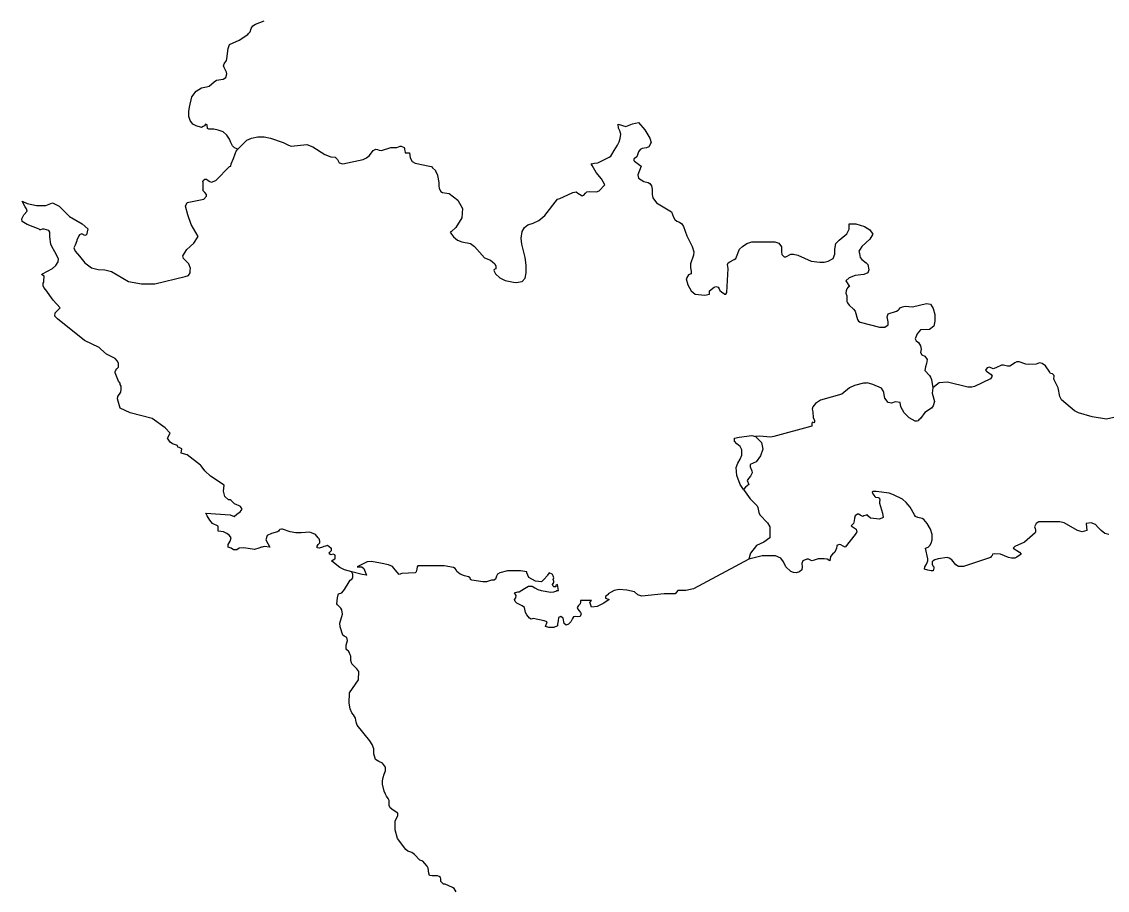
# Model space of a CAD drawing. Header units: metres. Extents: x 0 to 1325, y -1 to 773.
# Drawn here: x 684.42 to 704.15, y 190.97 to 206.76 of the extents above; entities that cross this region are included whole.
import ezdxf

# ---------------------------------------------------------------- set-up
doc = ezdxf.new("R2010")
doc.units = ezdxf.units.M

msp = doc.modelspace()

# ---------------------------------------------------------------- linework, layer by layer
at = {"layer": 'SCORE'}
for points in [[(688.57, 206.578), (688.59, 206.638)], [(688.59, 206.638), (688.62, 206.688)], [(688.62, 206.688), (688.67, 206.718)], [(688.67, 206.718), (688.83, 206.778)], [(688.2, 206.348), (688.37, 206.428)], [(688.37, 206.428), (688.53, 206.528)], [(688.53, 206.528), (688.54, 206.548)], [(688.54, 206.548), (688.57, 206.578)], [(688.15, 206.088), (688.17, 206.278)], [(688.17, 206.278), (688.2, 206.348)], [(688.1, 205.998), (688.14, 206.058)], [(688.14, 206.058), (688.15, 206.088)], [(688.09, 205.958), (688.1, 205.998)], [(688.1, 205.928), (688.09, 205.958)], [(688.14, 205.848), (688.1, 205.928)], [(688.15, 205.818), (688.14, 205.848)], [(687.83, 205.588), (687.92, 205.668)], [(687.92, 205.668), (687.96, 205.698)], [(687.96, 205.698), (688.08, 205.718)], [(688.08, 205.718), (688.13, 205.748)], [(688.13, 205.748), (688.15, 205.818)], [(687.51, 205.398), (687.59, 205.498)], [(687.59, 205.498), (687.69, 205.558)], [(687.69, 205.558), (687.78, 205.578)], [(687.78, 205.578), (687.83, 205.588)], [(687.47, 205.208), (687.51, 205.398)], [(687.46, 205.128), (687.47, 205.208)], [(687.46, 205.038), (687.46, 205.128)], [(687.48, 204.968), (687.46, 205.038)], [(687.53, 204.898), (687.48, 204.968)], [(687.59, 204.868), (687.53, 204.898)], [(687.69, 204.838), (687.59, 204.868)], [(687.72, 204.858), (687.69, 204.838)], [(687.74, 204.868), (687.72, 204.858)], [(687.76, 204.898), (687.74, 204.868)], [(687.79, 204.888), (687.76, 204.898)], [(687.79, 204.868), (687.79, 204.888)], [(687.8, 204.838), (687.79, 204.868)], [(687.8, 204.818), (687.8, 204.838)], [(695.27, 204.828), (695.26, 204.898)], [(695.26, 204.898), (695.4, 204.858)], [(695.4, 204.858), (695.52, 204.908)], [(695.52, 204.908), (695.63, 204.928)], [(695.63, 204.928), (695.75, 204.798)], [(687.82, 204.808), (687.8, 204.818)], [(687.91, 204.808), (687.82, 204.808)], [(687.99, 204.788), (687.91, 204.808)], [(688.08, 204.758), (687.99, 204.788)], [(688.15, 204.698), (688.08, 204.758)], [(688.2, 204.628), (688.15, 204.698)], [(688.51, 204.608), (688.6, 204.648)], [(688.6, 204.648), (688.71, 204.668)], [(688.71, 204.668), (688.83, 204.668)], [(688.83, 204.668), (688.94, 204.648)], [(688.94, 204.648), (689.17, 204.568)], [(695.29, 204.778), (695.27, 204.828)], [(695.31, 204.718), (695.29, 204.778)], [(695.3, 204.638), (695.31, 204.718)], [(695.75, 204.798), (695.84, 204.648)], [(695.84, 204.648), (695.86, 204.568)], [(688.22, 204.568), (688.2, 204.628)], [(688.25, 204.508), (688.22, 204.568)], [(688.29, 204.468), (688.25, 204.508)], [(688.35, 204.448), (688.29, 204.468)], [(688.32, 204.408), (688.35, 204.448)], [(688.35, 204.448), (688.51, 204.608)], [(689.17, 204.568), (689.27, 204.518)], [(689.27, 204.518), (689.32, 204.498)], [(689.32, 204.498), (689.6, 204.528)], [(689.6, 204.528), (689.71, 204.488)], [(689.71, 204.488), (689.93, 204.348)], [(690.82, 204.428), (690.86, 204.448)], [(690.86, 204.448), (690.89, 204.438)], [(690.96, 204.418), (691.13, 204.478)], [(691.13, 204.478), (691.24, 204.478)], [(691.24, 204.478), (691.3, 204.498)], [(691.3, 204.498), (691.32, 204.498)], [(691.32, 204.498), (691.37, 204.478)], [(691.37, 204.478), (691.38, 204.458)], [(691.38, 204.458), (691.38, 204.438)], [(695.19, 204.418), (695.25, 204.518)], [(695.25, 204.518), (695.28, 204.578)], [(695.28, 204.578), (695.3, 204.638)], [(695.7, 204.458), (695.66, 204.438)], [(695.78, 204.468), (695.7, 204.458)], [(695.82, 204.488), (695.78, 204.468)], [(695.86, 204.568), (695.82, 204.488)], [(688.23, 204.178), (688.27, 204.278)], [(688.27, 204.278), (688.3, 204.358)], [(688.3, 204.358), (688.32, 204.408)], [(689.93, 204.348), (690.04, 204.308)], [(690.04, 204.308), (690.12, 204.298)], [(690.12, 204.298), (690.16, 204.258)], [(690.16, 204.258), (690.19, 204.198)], [(690.26, 204.178), (690.63, 204.258)], [(690.63, 204.258), (690.69, 204.288)], [(690.69, 204.288), (690.74, 204.328)], [(690.74, 204.328), (690.81, 204.418)], [(690.81, 204.418), (690.82, 204.428)], [(690.89, 204.438), (690.92, 204.428)], [(690.92, 204.428), (690.96, 204.418)], [(691.38, 204.438), (691.39, 204.388)], [(691.39, 204.388), (691.39, 204.378)], [(691.39, 204.378), (691.47, 204.378)], [(691.47, 204.378), (691.48, 204.288)], [(691.48, 204.288), (691.52, 204.218)], [(694.89, 204.198), (695.1, 204.298)], [(695.1, 204.298), (695.13, 204.318)], [(695.13, 204.318), (695.15, 204.348)], [(695.15, 204.348), (695.19, 204.418)], [(695.56, 204.278), (695.55, 204.268)], [(695.55, 204.268), (695.55, 204.258)], [(695.55, 204.258), (695.55, 204.238)], [(695.6, 204.308), (695.56, 204.278)], [(695.63, 204.398), (695.6, 204.308)], [(695.66, 204.438), (695.63, 204.398)], [(687.95, 203.878), (688.2, 204.128)], [(688.2, 204.128), (688.22, 204.138)], [(688.22, 204.138), (688.23, 204.178)], [(690.19, 204.198), (690.26, 204.178)], [(691.52, 204.218), (691.57, 204.188)], [(691.57, 204.188), (691.83, 204.138)], [(691.83, 204.138), (691.87, 204.128)], [(691.87, 204.128), (691.89, 204.108)], [(691.89, 204.108), (691.94, 204.058)], [(691.94, 204.058), (691.94, 204.048)], [(691.94, 204.048), (691.98, 203.978)], [(694.77, 204.178), (694.83, 204.188)], [(694.78, 204.168), (694.77, 204.178)], [(694.79, 204.148), (694.78, 204.168)], [(694.86, 204.018), (694.79, 204.148)], [(694.83, 204.188), (694.89, 204.198)], [(695.55, 204.238), (695.56, 204.228)], [(695.56, 204.228), (695.68, 204.138)], [(695.68, 204.138), (695.62, 203.978)], [(687.71, 203.858), (687.72, 203.878)], [(687.72, 203.838), (687.71, 203.858)], [(687.72, 203.878), (687.75, 203.898)], [(687.75, 203.898), (687.78, 203.898)], [(687.78, 203.898), (687.81, 203.878)], [(687.81, 203.878), (687.84, 203.858)], [(687.84, 203.858), (687.87, 203.848)], [(687.87, 203.848), (687.95, 203.878)], [(691.98, 203.978), (691.98, 203.968)], [(691.98, 203.968), (692, 203.838)], [(694.96, 203.908), (694.86, 204.018)], [(695.02, 203.798), (694.96, 203.908)], [(695.62, 203.978), (695.63, 203.918)], [(695.63, 203.918), (695.73, 203.858)], [(695.73, 203.858), (695.81, 203.838)], [(687.72, 203.688), (687.71, 203.708)], [(687.71, 203.708), (687.72, 203.708)], [(687.72, 203.808), (687.72, 203.838)], [(687.72, 203.798), (687.72, 203.808)], [(687.72, 203.748), (687.72, 203.798)], [(687.72, 203.708), (687.72, 203.748)], [(687.75, 203.658), (687.72, 203.688)], [(687.78, 203.618), (687.75, 203.658)], [(692, 203.838), (692, 203.778)], [(692, 203.778), (692.01, 203.728)], [(692.01, 203.728), (692.04, 203.678)], [(692.04, 203.678), (692.07, 203.658)], [(692.07, 203.658), (692.15, 203.648)], [(694.27, 203.578), (694.44, 203.658)], [(694.44, 203.658), (694.5, 203.668)], [(694.5, 203.668), (694.53, 203.648)], [(694.67, 203.648), (694.69, 203.668)], [(694.69, 203.668), (694.75, 203.678)], [(694.75, 203.678), (694.87, 203.668)], [(694.87, 203.668), (694.92, 203.688)], [(694.92, 203.688), (695.02, 203.798)], [(695.81, 203.838), (695.84, 203.818)], [(695.84, 203.818), (695.87, 203.778)], [(695.87, 203.778), (695.88, 203.718)], [(695.88, 203.718), (695.88, 203.618)], [(684.48, 203.398), (684.43, 203.498)], [(684.43, 203.498), (684.52, 203.458)], [(684.52, 203.458), (684.69, 203.418)], [(684.86, 203.418), (684.98, 203.468)], [(684.98, 203.468), (685.1, 203.408)], [(687.4, 203.408), (687.43, 203.478)], [(687.43, 203.478), (687.73, 203.538)], [(687.73, 203.538), (687.78, 203.588)], [(687.78, 203.588), (687.78, 203.618)], [(692.15, 203.648), (692.19, 203.638)], [(692.19, 203.638), (692.35, 203.518)], [(692.35, 203.518), (692.43, 203.368)], [(693.93, 203.238), (694.16, 203.538)], [(694.16, 203.538), (694.2, 203.548)], [(694.2, 203.548), (694.27, 203.578)], [(694.53, 203.648), (694.59, 203.608)], [(694.59, 203.608), (694.61, 203.598)], [(694.61, 203.598), (694.63, 203.608)], [(694.63, 203.608), (694.64, 203.608)], [(694.64, 203.608), (694.67, 203.648)], [(695.88, 203.618), (695.89, 203.558)], [(695.89, 203.558), (695.96, 203.468)], [(695.96, 203.468), (696.23, 203.308)], [(684.46, 203.248), (684.52, 203.318)], [(684.51, 203.358), (684.48, 203.398)], [(684.52, 203.318), (684.51, 203.358)], [(684.69, 203.418), (684.86, 203.418)], [(685.1, 203.408), (685.29, 203.218)], [(687.44, 203.248), (687.4, 203.408)], [(692.43, 203.368), (692.42, 203.198)], [(696.23, 203.308), (696.25, 203.258)], [(696.25, 203.258), (696.27, 203.208)], [(684.42, 203.178), (684.46, 203.248)], [(684.43, 203.128), (684.42, 203.178)], [(684.52, 203.078), (684.43, 203.128)], [(684.74, 202.988), (684.52, 203.078)], [(685.29, 203.218), (685.52, 203.088)], [(685.52, 203.088), (685.62, 202.998)], [(687.5, 203.078), (687.44, 203.248)], [(687.63, 202.858), (687.5, 203.078)], [(692.42, 203.198), (692.31, 203.018)], [(693.56, 203.018), (693.62, 203.068)], [(693.62, 203.068), (693.72, 203.098)], [(693.72, 203.098), (693.82, 203.148)], [(693.82, 203.148), (693.93, 203.238)], [(696.27, 203.208), (696.29, 203.168)], [(696.29, 203.168), (696.33, 203.138)], [(696.33, 203.138), (696.38, 203.118)], [(696.38, 203.118), (696.42, 203.088)], [(696.42, 203.088), (696.45, 203.038)], [(699.46, 202.988), (699.46, 203.088)], [(699.46, 203.088), (699.58, 203.088)], [(699.58, 203.088), (699.74, 203.038)], [(684.75, 202.978), (684.74, 202.988)], [(684.76, 202.978), (684.75, 202.978)], [(684.79, 202.988), (684.76, 202.978)], [(684.81, 202.988), (684.79, 202.988)], [(684.83, 202.988), (684.81, 202.988)], [(684.91, 202.968), (684.83, 202.988)], [(684.93, 202.938), (684.91, 202.968)], [(684.93, 202.898), (684.93, 202.938)], [(684.93, 202.848), (684.93, 202.898)], [(685.46, 202.868), (685.42, 202.788)], [(685.47, 202.888), (685.46, 202.868)], [(685.51, 202.908), (685.47, 202.888)], [(685.57, 202.878), (685.51, 202.908)], [(685.6, 202.888), (685.57, 202.878)], [(685.62, 202.998), (685.6, 202.888)], [(692.23, 202.948), (692.21, 202.938)], [(692.21, 202.938), (692.23, 202.898)], [(692.31, 203.018), (692.23, 202.948)], [(692.23, 202.898), (692.27, 202.848)], [(693.5, 202.828), (693.52, 202.948)], [(693.52, 202.948), (693.56, 203.018)], [(696.45, 203.038), (696.51, 202.868)], [(696.51, 202.868), (696.61, 202.678)], [(699.28, 202.788), (699.42, 202.908)], [(699.42, 202.908), (699.46, 202.988)], [(699.74, 203.038), (699.84, 202.978)], [(699.84, 202.978), (699.89, 202.898)], [(699.89, 202.898), (699.84, 202.808)], [(684.95, 202.718), (684.93, 202.848)], [(684.97, 202.678), (684.95, 202.718)], [(685.02, 202.578), (684.97, 202.678)], [(685.39, 202.698), (685.37, 202.648)], [(685.42, 202.778), (685.39, 202.698)], [(685.42, 202.788), (685.42, 202.778)], [(687.42, 202.618), (687.55, 202.738)], [(687.55, 202.738), (687.63, 202.858)], [(692.27, 202.848), (692.34, 202.788)], [(692.34, 202.788), (692.42, 202.758)], [(692.42, 202.758), (692.58, 202.728)], [(692.58, 202.728), (692.65, 202.678)], [(692.65, 202.678), (692.83, 202.468)], [(693.51, 202.718), (693.5, 202.828)], [(693.57, 202.478), (693.51, 202.718)], [(696.61, 202.678), (696.64, 202.578)], [(697.47, 202.628), (697.52, 202.678)], [(697.52, 202.678), (697.6, 202.728)], [(697.6, 202.728), (697.69, 202.758)], [(697.69, 202.758), (698.11, 202.758)], [(698.11, 202.758), (698.18, 202.738)], [(698.18, 202.738), (698.23, 202.668)], [(698.23, 202.668), (698.23, 202.628)], [(699.2, 202.628), (699.22, 202.728)], [(699.22, 202.728), (699.28, 202.788)], [(699.69, 202.678), (699.66, 202.628)], [(699.84, 202.808), (699.69, 202.678)], [(685.09, 202.448), (685.02, 202.578)], [(685.37, 202.648), (685.39, 202.588)], [(685.39, 202.588), (685.47, 202.498)], [(685.47, 202.498), (685.57, 202.378)], [(687.35, 202.508), (687.42, 202.618)], [(687.36, 202.458), (687.35, 202.508)], [(692.83, 202.468), (692.94, 202.428)], [(693.59, 202.338), (693.57, 202.478)], [(696.63, 202.518), (696.58, 202.358)], [(696.64, 202.578), (696.63, 202.518)], [(697.4, 202.458), (697.47, 202.628)], [(698.23, 202.628), (698.23, 202.578)], [(698.23, 202.578), (698.24, 202.528)], [(698.24, 202.528), (698.28, 202.488)], [(698.28, 202.488), (698.31, 202.488)], [(698.31, 202.488), (698.4, 202.538)], [(698.4, 202.538), (698.45, 202.538)], [(698.45, 202.538), (698.53, 202.518)], [(698.53, 202.518), (698.77, 202.408)], [(699.17, 202.458), (699.2, 202.538)], [(699.2, 202.538), (699.2, 202.628)], [(699.66, 202.628), (699.64, 202.588)], [(699.64, 202.588), (699.65, 202.548)], [(699.65, 202.548), (699.66, 202.478)], [(699.66, 202.478), (699.69, 202.438)], [(684.8, 202.178), (684.98, 202.278)], [(684.98, 202.278), (685.04, 202.328)], [(685.04, 202.328), (685.08, 202.398)], [(685.08, 202.398), (685.09, 202.448)], [(685.57, 202.378), (685.69, 202.288)], [(685.69, 202.288), (685.81, 202.258)], [(687.46, 202.358), (687.36, 202.458)], [(687.49, 202.278), (687.46, 202.358)], [(687.48, 202.238), (687.49, 202.278)], [(692.94, 202.428), (692.98, 202.398)], [(692.98, 202.398), (693.02, 202.358)], [(693.02, 202.358), (693.04, 202.318)], [(693.04, 202.318), (693.04, 202.268)], [(693.59, 202.198), (693.59, 202.338)], [(696.58, 202.358), (696.58, 202.288)], [(696.58, 202.288), (696.59, 202.228)], [(697.24, 201.838), (697.26, 202.278)], [(697.25, 202.348), (697.26, 202.378)], [(697.26, 202.278), (697.25, 202.348)], [(697.26, 202.378), (697.29, 202.398)], [(697.29, 202.398), (697.37, 202.438)], [(697.37, 202.438), (697.4, 202.458)], [(698.77, 202.408), (698.93, 202.388)], [(698.93, 202.388), (699.01, 202.388)], [(699.01, 202.388), (699.08, 202.408)], [(699.08, 202.408), (699.17, 202.458)], [(699.69, 202.438), (699.77, 202.378)], [(699.77, 202.378), (699.8, 202.348)], [(699.8, 202.348), (699.82, 202.248)], [(684.78, 202.168), (684.8, 202.178)], [(684.83, 202.138), (684.78, 202.168)], [(684.82, 202.078), (684.83, 202.108)], [(684.82, 202.038), (684.82, 202.078)], [(684.83, 202.108), (684.83, 202.138)], [(685.81, 202.258), (685.93, 202.248)], [(685.93, 202.248), (686.05, 202.218)], [(686.05, 202.218), (686.36, 202.038)], [(686.84, 201.998), (687.39, 202.128)], [(687.39, 202.128), (687.45, 202.148)], [(687.45, 202.148), (687.48, 202.198)], [(687.48, 202.198), (687.48, 202.238)], [(693.01, 202.258), (693, 202.238)], [(693, 202.238), (693.03, 202.178)], [(693.04, 202.268), (693.01, 202.258)], [(693.03, 202.178), (693.11, 202.108)], [(693.11, 202.108), (693.21, 202.058)], [(693.52, 202.038), (693.57, 202.098)], [(693.57, 202.098), (693.59, 202.198)], [(696.54, 202.158), (696.5, 202.088)], [(696.5, 202.088), (696.53, 201.978)], [(696.59, 202.178), (696.54, 202.158)], [(696.59, 202.228), (696.59, 202.178)], [(699.46, 202.108), (699.4, 202.048)], [(699.57, 202.148), (699.46, 202.108)], [(699.73, 202.168), (699.57, 202.148)], [(699.8, 202.198), (699.73, 202.168)], [(699.82, 202.248), (699.8, 202.198)], [(684.81, 202.008), (684.82, 202.028)], [(684.81, 201.978), (684.81, 202.008)], [(684.81, 201.958), (684.81, 201.978)], [(684.82, 201.928), (684.81, 201.958)], [(684.82, 202.028), (684.82, 202.038)], [(684.86, 201.888), (684.82, 201.928)], [(684.99, 201.698), (684.86, 201.888)], [(686.36, 202.038), (686.6, 201.998)], [(686.6, 201.998), (686.84, 201.998)], [(693.21, 202.058), (693.36, 202.028)], [(693.36, 202.028), (693.41, 202.018)], [(693.41, 202.018), (693.52, 202.038)], [(696.53, 201.978), (696.59, 201.868)], [(696.92, 201.868), (697.01, 201.938)], [(697.01, 201.938), (697.04, 201.948)], [(697.04, 201.948), (697.08, 201.938)], [(697.08, 201.938), (697.1, 201.908)], [(697.1, 201.908), (697.11, 201.878)], [(697.11, 201.878), (697.14, 201.848)], [(699.4, 202.048), (699.47, 201.948)], [(699.42, 201.908), (699.41, 201.868)], [(699.44, 201.928), (699.42, 201.908)], [(699.47, 201.948), (699.44, 201.928)], [(685.12, 201.558), (684.99, 201.698)], [(696.59, 201.868), (696.66, 201.808)], [(696.66, 201.808), (696.84, 201.788)], [(696.84, 201.788), (696.92, 201.808)], [(696.92, 201.808), (696.92, 201.868)], [(697.14, 201.848), (697.2, 201.808)], [(697.2, 201.808), (697.22, 201.808)], [(697.22, 201.808), (697.24, 201.838)], [(699.41, 201.868), (699.4, 201.828)], [(699.4, 201.828), (699.42, 201.778)], [(699.42, 201.778), (699.42, 201.678)], [(685.03, 201.468), (685.12, 201.558)], [(699.42, 201.678), (699.43, 201.648)], [(699.43, 201.648), (699.46, 201.608)], [(699.46, 201.608), (699.54, 201.538)], [(699.54, 201.538), (699.57, 201.498)], [(699.57, 201.498), (699.61, 201.348)], [(700.17, 201.448), (700.32, 201.498)], [(700.32, 201.498), (700.35, 201.518)], [(700.35, 201.518), (700.37, 201.538)], [(700.37, 201.538), (700.39, 201.558)], [(700.39, 201.558), (700.43, 201.578)], [(700.43, 201.578), (700.48, 201.588)], [(700.48, 201.588), (700.61, 201.578)], [(700.61, 201.578), (700.87, 201.638)], [(700.87, 201.638), (700.94, 201.628)], [(700.94, 201.628), (700.97, 201.578)], [(700.97, 201.578), (700.99, 201.548)], [(700.99, 201.548), (701.02, 201.438)], [(685.02, 201.408), (685.03, 201.468)], [(685.07, 201.358), (685.02, 201.408)], [(685.56, 200.968), (685.07, 201.358)], [(699.61, 201.348), (699.63, 201.318)], [(699.63, 201.318), (699.66, 201.298)], [(699.66, 201.298), (700.01, 201.208)], [(700.15, 201.398), (700.17, 201.448)], [(700.17, 201.308), (700.15, 201.398)], [(700.17, 201.248), (700.17, 201.308)], [(701.02, 201.318), (701, 201.228)], [(701.02, 201.438), (701.02, 201.318)], [(700.01, 201.208), (700.11, 201.208)], [(700.11, 201.208), (700.17, 201.248)], [(700.7, 201.088), (700.66, 200.998)], [(700.76, 201.158), (700.7, 201.088)], [(700.92, 201.168), (700.76, 201.158)], [(701, 201.228), (700.92, 201.168)], [(685.83, 200.838), (685.56, 200.968)], [(700.66, 200.998), (700.68, 200.958)], [(700.68, 200.958), (700.72, 200.928)], [(700.72, 200.928), (700.76, 200.868)], [(685.86, 200.808), (685.83, 200.838)], [(685.96, 200.718), (685.86, 200.808)], [(686.08, 200.658), (685.96, 200.718)], [(700.76, 200.868), (700.77, 200.808)], [(700.77, 200.808), (700.76, 200.748)], [(700.76, 200.748), (700.78, 200.708)], [(700.78, 200.708), (700.84, 200.678)], [(686.12, 200.638), (686.08, 200.658)], [(686.16, 200.588), (686.12, 200.638)], [(686.18, 200.548), (686.16, 200.588)], [(686.18, 200.478), (686.18, 200.548)], [(700.84, 200.678), (700.88, 200.618)], [(700.87, 200.548), (700.85, 200.488)], [(700.88, 200.618), (700.87, 200.548)], [(702.23, 200.518), (702.13, 200.468)], [(702.27, 200.518), (702.23, 200.518)], [(702.34, 200.498), (702.27, 200.518)], [(702.38, 200.498), (702.34, 200.498)], [(702.41, 200.518), (702.38, 200.498)], [(702.47, 200.558), (702.41, 200.518)], [(702.51, 200.578), (702.47, 200.558)], [(702.55, 200.578), (702.51, 200.578)], [(702.67, 200.538), (702.55, 200.578)], [(702.73, 200.528), (702.67, 200.538)], [(702.86, 200.538), (702.73, 200.528)], [(702.92, 200.558), (702.86, 200.538)], [(702.97, 200.548), (702.92, 200.558)], [(703.03, 200.508), (702.97, 200.548)], [(703.11, 200.388), (703.03, 200.508)], [(686.12, 200.398), (686.13, 200.428)], [(686.12, 200.378), (686.12, 200.398)], [(686.18, 200.228), (686.12, 200.378)], [(686.13, 200.428), (686.15, 200.448)], [(686.15, 200.448), (686.18, 200.478)], [(700.85, 200.488), (700.84, 200.418)], [(700.84, 200.418), (700.92, 200.328)], [(700.92, 200.328), (700.94, 200.298)], [(700.94, 200.298), (700.96, 200.258)], [(701.97, 200.468), (701.94, 200.428)], [(701.94, 200.428), (701.96, 200.408)], [(701.96, 200.408), (702.04, 200.348)], [(702.01, 200.478), (701.97, 200.468)], [(702.08, 200.448), (702.01, 200.478)], [(702.06, 200.318), (702.03, 200.268)], [(702.04, 200.348), (702.06, 200.318)], [(702.13, 200.468), (702.08, 200.448)], [(703.12, 200.368), (703.11, 200.388)], [(703.16, 200.358), (703.12, 200.368)], [(703.18, 200.338), (703.16, 200.358)], [(703.19, 200.318), (703.18, 200.338)], [(703.18, 200.268), (703.19, 200.318)], [(686.21, 200.188), (686.18, 200.228)], [(686.21, 200.168), (686.21, 200.188)], [(686.23, 200.138), (686.21, 200.168)], [(686.23, 200.078), (686.23, 200.138)], [(699.47, 200.108), (699.33, 199.988)], [(699.56, 200.148), (699.47, 200.108)], [(699.72, 200.188), (699.56, 200.148)], [(699.77, 200.188), (699.72, 200.188)], [(699.79, 200.198), (699.77, 200.188)], [(699.89, 200.168), (699.79, 200.198)], [(700.05, 200.098), (699.89, 200.168)], [(700.96, 200.258), (700.98, 200.108)], [(700.98, 200.108), (700.97, 200.008)], [(701.1, 200.198), (700.98, 200.108)], [(701.25, 200.208), (701.1, 200.198)], [(701.62, 200.118), (701.25, 200.208)], [(701.69, 200.118), (701.62, 200.118)], [(701.74, 200.128), (701.69, 200.118)], [(702.03, 200.268), (701.74, 200.128)], [(703.19, 200.248), (703.18, 200.268)], [(703.26, 200.108), (703.19, 200.248)], [(703.29, 199.948), (703.26, 200.108)], [(686.16, 199.908), (686.17, 199.948)], [(686.21, 199.738), (686.16, 199.908)], [(686.17, 199.948), (686.22, 200.028)], [(686.22, 200.028), (686.23, 200.078)], [(699.33, 199.988), (698.94, 199.878)], [(700.08, 200.048), (700.05, 200.098)], [(700.09, 200.018), (700.08, 200.048)], [(700.1, 199.978), (700.09, 200.018)], [(700.11, 199.918), (700.1, 199.978)], [(700.17, 199.838), (700.11, 199.918)], [(700.97, 200.008), (701.01, 199.858)], [(703.32, 199.888), (703.29, 199.948)], [(686.39, 199.648), (686.21, 199.738)], [(698.8, 199.758), (698.79, 199.718)], [(698.79, 199.718), (698.8, 199.668)], [(698.85, 199.818), (698.8, 199.758)], [(698.94, 199.878), (698.85, 199.818)], [(700.23, 199.828), (700.17, 199.838)], [(700.3, 199.848), (700.23, 199.828)], [(700.39, 199.838), (700.3, 199.848)], [(700.4, 199.758), (700.39, 199.838)], [(700.46, 199.648), (700.4, 199.758)], [(700.96, 199.738), (700.84, 199.658)], [(700.99, 199.778), (700.96, 199.738)], [(701.01, 199.858), (700.99, 199.778)], [(703.56, 199.688), (703.32, 199.888)], [(686.79, 199.548), (686.39, 199.648)], [(687.03, 199.378), (686.79, 199.548)], [(698.8, 199.668), (698.81, 199.558)], [(698.81, 199.558), (698.83, 199.518)], [(698.83, 199.518), (698.83, 199.488)], [(700.55, 199.558), (700.46, 199.648)], [(700.66, 199.498), (700.55, 199.558)], [(700.72, 199.508), (700.7, 199.498)], [(700.76, 199.548), (700.72, 199.518)], [(700.72, 199.518), (700.72, 199.508)], [(700.84, 199.658), (700.76, 199.548)], [(703.63, 199.648), (703.56, 199.688)], [(703.88, 199.578), (703.63, 199.648)], [(704.14, 199.538), (703.88, 199.578)], [(704.27, 199.568), (704.14, 199.538)], [(687.12, 199.278), (687.03, 199.378)], [(698.78, 199.408), (698.09, 199.218)], [(698.79, 199.478), (698.78, 199.458)], [(698.78, 199.458), (698.78, 199.408)], [(698.82, 199.468), (698.79, 199.478)], [(698.83, 199.488), (698.82, 199.468)], [(700.68, 199.498), (700.66, 199.498)], [(700.7, 199.498), (700.68, 199.498)], [(687.07, 199.188), (687.12, 199.278)], [(687.12, 199.118), (687.07, 199.188)], [(687.16, 199.088), (687.12, 199.118)], [(697.38, 199.188), (697.46, 199.208)], [(697.38, 199.138), (697.38, 199.188)], [(697.42, 199.088), (697.38, 199.138)], [(697.46, 199.208), (697.69, 199.238)], [(697.69, 199.238), (697.76, 199.218)], [(697.83, 199.228), (697.76, 199.218)], [(697.76, 199.218), (697.87, 199.108)], [(698.03, 199.208), (697.83, 199.228)], [(698.09, 199.218), (698.03, 199.208)], [(687.25, 199.058), (687.16, 199.088)], [(687.26, 199.028), (687.25, 199.058)], [(687.28, 199.018), (687.26, 199.028)], [(687.33, 198.998), (687.28, 199.018)], [(687.32, 198.918), (687.33, 198.998)], [(687.43, 198.888), (687.32, 198.918)], [(697.48, 199.038), (697.42, 199.088)], [(697.51, 198.978), (697.48, 199.038)], [(697.51, 198.878), (697.51, 198.978)], [(697.89, 198.988), (697.85, 198.868)], [(697.87, 199.108), (697.89, 198.988)], [(687.67, 198.698), (687.43, 198.888)], [(697.41, 198.658), (697.44, 198.738)], [(697.44, 198.738), (697.48, 198.808)], [(697.48, 198.808), (697.51, 198.878)], [(697.77, 198.758), (697.66, 198.708)], [(697.85, 198.868), (697.77, 198.758)], [(687.68, 198.688), (687.67, 198.698)], [(687.75, 198.598), (687.68, 198.688)], [(687.85, 198.498), (687.75, 198.598)], [(697.42, 198.508), (697.41, 198.658)], [(697.66, 198.708), (697.66, 198.668)], [(697.66, 198.668), (697.69, 198.598)], [(697.7, 198.558), (697.67, 198.498)], [(697.69, 198.598), (697.7, 198.558)], [(688.1, 198.338), (687.85, 198.498)], [(688.09, 198.228), (688.1, 198.338)], [(697.48, 198.348), (697.42, 198.508)], [(697.54, 198.258), (697.48, 198.348)], [(697.64, 198.348), (697.58, 198.298)], [(697.63, 198.458), (697.61, 198.418)], [(697.61, 198.418), (697.64, 198.348)], [(697.67, 198.498), (697.63, 198.458)], [(688.11, 198.128), (688.09, 198.228)], [(688.18, 198.068), (688.11, 198.128)], [(697.58, 198.298), (697.54, 198.258)], [(697.54, 198.258), (697.66, 198.088)], [(699.89, 198.218), (699.88, 198.208)], [(699.88, 198.208), (699.89, 198.178)], [(699.95, 198.218), (699.89, 198.218)], [(699.89, 198.178), (699.93, 198.128)], [(699.93, 198.128), (699.94, 198.118)], [(700.19, 198.188), (699.95, 198.218)], [(700.27, 198.158), (700.19, 198.188)], [(700.43, 198.078), (700.27, 198.158)], [(688.21, 198.068), (688.18, 198.068)], [(688.23, 198.058), (688.21, 198.068)], [(688.29, 197.998), (688.23, 198.058)], [(688.33, 197.978), (688.29, 197.998)], [(688.36, 197.968), (688.33, 197.978)], [(688.4, 197.948), (688.36, 197.968)], [(688.43, 197.898), (688.4, 197.948)], [(697.66, 198.088), (697.79, 197.958)], [(697.79, 197.958), (697.8, 197.928)], [(699.94, 198.118), (699.99, 198.108)], [(699.99, 198.108), (700.01, 198.098)], [(700.01, 198.098), (700.02, 198.058)], [(700.02, 198.058), (700.01, 198.038)], [(700.01, 198.038), (700.01, 198.008)], [(700.01, 198.008), (700.07, 197.828)], [(700.5, 198.018), (700.43, 198.078)], [(700.57, 197.938), (700.5, 198.018)], [(700.65, 197.798), (700.57, 197.938)], [(687.79, 197.778), (687.77, 197.828)], [(687.77, 197.828), (688.21, 197.798)], [(687.84, 197.698), (687.79, 197.778)], [(688.21, 197.798), (688.28, 197.768)], [(688.28, 197.768), (688.33, 197.808)], [(688.33, 197.808), (688.39, 197.848)], [(688.39, 197.848), (688.43, 197.898)], [(697.8, 197.928), (697.82, 197.838)], [(697.82, 197.838), (697.84, 197.798)], [(697.84, 197.798), (697.98, 197.648)], [(699.56, 197.738), (699.55, 197.688)], [(699.57, 197.778), (699.56, 197.738)], [(699.61, 197.808), (699.57, 197.778)], [(699.64, 197.808), (699.61, 197.808)], [(699.66, 197.788), (699.64, 197.808)], [(699.71, 197.768), (699.66, 197.788)], [(699.73, 197.778), (699.71, 197.768)], [(699.77, 197.788), (699.73, 197.778)], [(699.79, 197.798), (699.77, 197.788)], [(699.8, 197.778), (699.79, 197.798)], [(699.85, 197.738), (699.8, 197.778)], [(700.01, 197.718), (699.85, 197.738)], [(700.08, 197.748), (700.01, 197.718)], [(700.07, 197.828), (700.08, 197.748)], [(700.67, 197.768), (700.65, 197.798)], [(700.71, 197.748), (700.67, 197.768)], [(700.79, 197.728), (700.71, 197.748)], [(687.89, 197.638), (687.84, 197.698)], [(687.99, 197.588), (687.89, 197.638)], [(687.99, 197.498), (687.99, 197.588)], [(689.14, 197.538), (689.11, 197.528)], [(689.16, 197.538), (689.14, 197.538)], [(689.3, 197.488), (689.16, 197.538)], [(697.98, 197.648), (698.02, 197.578)], [(698.02, 197.578), (698.02, 197.378)], [(699.54, 197.638), (699.5, 197.598)], [(699.5, 197.598), (699.59, 197.538)], [(699.55, 197.688), (699.54, 197.638)], [(699.59, 197.538), (699.6, 197.488)], [(700.82, 197.708), (700.79, 197.728)], [(700.88, 197.638), (700.82, 197.708)], [(700.94, 197.538), (700.88, 197.638)], [(700.97, 197.438), (700.94, 197.538)], [(702.86, 197.638), (702.83, 197.578)], [(702.83, 197.578), (702.84, 197.548)], [(702.84, 197.548), (702.85, 197.518)], [(702.91, 197.668), (702.86, 197.638)], [(703.29, 197.668), (702.91, 197.668)], [(703.37, 197.648), (703.29, 197.668)], [(703.61, 197.508), (703.37, 197.648)], [(703.86, 197.648), (703.77, 197.638)], [(703.77, 197.638), (703.78, 197.508)], [(703.94, 197.618), (703.86, 197.648)], [(703.99, 197.568), (703.94, 197.618)], [(704.04, 197.508), (703.99, 197.568)], [(688.09, 197.488), (687.99, 197.498)], [(688.15, 197.458), (688.09, 197.488)], [(688.2, 197.418), (688.15, 197.458)], [(688.23, 197.378), (688.2, 197.418)], [(688.21, 197.318), (688.23, 197.378)], [(688.88, 197.418), (688.86, 197.338)], [(688.86, 197.338), (688.93, 197.208)], [(688.96, 197.458), (688.88, 197.418)], [(689.07, 197.488), (688.96, 197.458)], [(689.09, 197.498), (689.07, 197.488)], [(689.1, 197.518), (689.09, 197.498)], [(689.11, 197.528), (689.1, 197.518)], [(689.4, 197.468), (689.3, 197.488)], [(689.5, 197.468), (689.4, 197.468)], [(689.66, 197.478), (689.5, 197.468)], [(689.69, 197.468), (689.66, 197.478)], [(689.76, 197.438), (689.69, 197.468)], [(689.81, 197.378), (689.76, 197.438)], [(689.83, 197.358), (689.81, 197.378)], [(689.84, 197.318), (689.83, 197.358)], [(698.02, 197.378), (697.91, 197.298)], [(699.57, 197.438), (699.39, 197.208)], [(699.6, 197.488), (699.57, 197.438)], [(700.95, 197.278), (700.97, 197.338)], [(700.97, 197.338), (700.97, 197.438)], [(702.84, 197.468), (702.65, 197.298)], [(702.85, 197.488), (702.84, 197.468)], [(702.85, 197.518), (702.85, 197.488)], [(703.7, 197.488), (703.61, 197.508)], [(703.78, 197.508), (703.7, 197.488)], [(704.11, 197.458), (704.04, 197.508)], [(704.18, 197.438), (704.11, 197.458)], [(688.17, 197.258), (688.21, 197.318)], [(688.17, 197.208), (688.17, 197.258)], [(688.23, 197.188), (688.17, 197.208)], [(688.27, 197.158), (688.23, 197.188)], [(688.3, 197.158), (688.27, 197.158)], [(688.33, 197.158), (688.3, 197.158)], [(688.37, 197.188), (688.33, 197.158)], [(688.46, 197.198), (688.37, 197.188)], [(688.65, 197.168), (688.46, 197.198)], [(688.73, 197.188), (688.65, 197.168)], [(688.78, 197.208), (688.73, 197.188)], [(688.79, 197.208), (688.78, 197.208)], [(688.83, 197.218), (688.79, 197.208)], [(688.93, 197.208), (688.83, 197.218)], [(689.79, 197.228), (689.81, 197.258)], [(689.79, 197.198), (689.79, 197.228)], [(689.83, 197.188), (689.79, 197.198)], [(689.81, 197.258), (689.82, 197.268)], [(689.82, 197.268), (689.84, 197.288)], [(689.89, 197.208), (689.83, 197.188)], [(689.84, 197.288), (689.84, 197.318)], [(689.91, 197.218), (689.89, 197.208)], [(689.94, 197.228), (689.91, 197.218)], [(689.98, 197.238), (689.94, 197.228)], [(690.04, 197.188), (689.98, 197.238)], [(690.02, 197.118), (690.05, 197.148)], [(690.05, 197.188), (690.04, 197.188)], [(690.05, 197.168), (690.05, 197.188)], [(690.05, 197.158), (690.05, 197.168)], [(690.05, 197.148), (690.05, 197.158)], [(697.78, 197.238), (697.67, 197.098)], [(697.91, 197.298), (697.78, 197.238)], [(699.23, 197.188), (699.2, 197.118)], [(699.24, 197.218), (699.23, 197.198)], [(699.23, 197.198), (699.23, 197.188)], [(699.28, 197.258), (699.24, 197.238)], [(699.24, 197.238), (699.24, 197.218)], [(699.31, 197.248), (699.28, 197.258)], [(699.35, 197.228), (699.31, 197.248)], [(699.39, 197.208), (699.35, 197.228)], [(700.85, 197.188), (700.9, 197.208)], [(700.89, 196.998), (700.85, 197.188)], [(700.9, 197.208), (700.93, 197.238)], [(700.93, 197.238), (700.95, 197.278)], [(702.47, 197.218), (702.44, 197.188)], [(702.44, 197.188), (702.56, 197.118)], [(702.65, 197.298), (702.47, 197.218)], [(690.01, 197.098), (690.02, 197.118)], [(690.02, 197.078), (690.01, 197.098)], [(690.04, 197.068), (690.02, 197.078)], [(690.08, 197.078), (690.04, 197.068)], [(690.05, 196.958), (690.11, 196.998)], [(690.18, 196.858), (690.05, 196.958)], [(690.11, 197.068), (690.08, 197.078)], [(690.12, 197.048), (690.11, 197.068)], [(690.11, 196.998), (690.12, 196.998)], [(690.12, 196.998), (690.12, 197.048)], [(690.78, 196.948), (690.7, 196.938)], [(690.94, 196.918), (690.78, 196.948)], [(697.64, 196.988), (696.63, 196.448)], [(697.66, 197.078), (697.64, 196.988)], [(697.65, 196.998), (697.64, 196.988)], [(697.66, 196.998), (697.65, 196.998)], [(697.67, 197.098), (697.66, 197.078)], [(697.88, 197.048), (697.66, 196.998)], [(698.12, 197.048), (697.88, 197.048)], [(698.22, 197.008), (698.12, 197.048)], [(698.27, 196.938), (698.22, 197.008)], [(698.62, 196.958), (698.6, 196.908)], [(698.69, 196.988), (698.62, 196.958)], [(698.72, 196.988), (698.69, 196.988)], [(698.77, 196.968), (698.72, 196.988)], [(698.79, 196.958), (698.77, 196.968)], [(698.9, 196.998), (698.79, 196.958)], [(699.01, 196.998), (698.9, 196.998)], [(699.06, 196.988), (699.01, 196.998)], [(699.11, 196.958), (699.06, 196.988)], [(699.12, 197.038), (699.11, 196.958)], [(699.16, 197.078), (699.12, 197.038)], [(699.2, 197.118), (699.16, 197.078)], [(700.87, 196.898), (700.89, 196.958)], [(700.89, 196.958), (700.89, 196.998)], [(700.99, 196.958), (700.97, 196.938)], [(701.02, 196.978), (700.99, 196.958)], [(701.08, 196.998), (701.02, 196.978)], [(701.24, 197.018), (701.08, 196.998)], [(701.28, 197.008), (701.24, 197.018)], [(701.33, 196.978), (701.28, 197.008)], [(701.4, 196.888), (701.33, 196.978)], [(702.03, 197.018), (701.54, 196.858)], [(702.04, 197.038), (702.03, 197.018)], [(702.06, 197.058), (702.04, 197.038)], [(702.07, 197.078), (702.06, 197.058)], [(702.11, 197.088), (702.07, 197.078)], [(702.21, 197.078), (702.11, 197.088)], [(702.36, 197.018), (702.21, 197.078)], [(702.41, 197.008), (702.36, 197.018)], [(702.47, 197.008), (702.41, 197.008)], [(702.51, 197.028), (702.47, 197.008)], [(702.59, 197.078), (702.51, 197.028)], [(702.56, 197.118), (702.59, 197.078)], [(690.2, 196.838), (690.18, 196.858)], [(690.29, 196.798), (690.2, 196.838)], [(690.42, 196.758), (690.29, 196.798)], [(690.44, 196.708), (690.42, 196.758)], [(690.61, 196.708), (690.42, 196.758)], [(690.64, 196.908), (690.52, 196.848)], [(690.52, 196.848), (690.6, 196.848)], [(690.6, 196.848), (690.64, 196.818)], [(690.7, 196.938), (690.64, 196.908)], [(690.64, 196.818), (690.69, 196.698)], [(691.09, 196.888), (690.94, 196.918)], [(691.16, 196.858), (691.09, 196.888)], [(691.21, 196.798), (691.16, 196.858)], [(691.28, 196.708), (691.21, 196.798)], [(691.59, 196.758), (691.57, 196.738)], [(691.6, 196.808), (691.59, 196.758)], [(691.61, 196.848), (691.6, 196.808)], [(691.62, 196.868), (691.61, 196.848)], [(692.1, 196.868), (691.62, 196.868)], [(692.27, 196.838), (692.1, 196.868)], [(692.3, 196.818), (692.27, 196.838)], [(692.32, 196.798), (692.3, 196.818)], [(692.33, 196.768), (692.32, 196.798)], [(692.36, 196.738), (692.33, 196.768)], [(693.25, 196.778), (693.11, 196.738)], [(693.48, 196.778), (693.25, 196.778)], [(693.49, 196.778), (693.48, 196.778)], [(693.6, 196.758), (693.49, 196.778)], [(693.6, 196.738), (693.6, 196.758)], [(698.31, 196.848), (698.27, 196.938)], [(698.4, 196.768), (698.31, 196.848)], [(698.45, 196.748), (698.4, 196.768)], [(698.5, 196.738), (698.45, 196.748)], [(698.56, 196.758), (698.5, 196.738)], [(698.6, 196.798), (698.56, 196.758)], [(698.6, 196.908), (698.61, 196.848)], [(698.61, 196.848), (698.6, 196.798)], [(700.83, 196.808), (700.84, 196.848)], [(700.89, 196.788), (700.83, 196.808)], [(700.84, 196.848), (700.87, 196.898)], [(700.95, 196.778), (700.89, 196.788)], [(700.98, 196.778), (700.95, 196.778)], [(700.97, 196.938), (700.97, 196.898)], [(700.97, 196.898), (700.98, 196.868)], [(700.98, 196.868), (701, 196.848)], [(700.99, 196.778), (700.98, 196.778)], [(701, 196.828), (700.99, 196.778)], [(701, 196.848), (701, 196.828)], [(701.45, 196.858), (701.4, 196.888)], [(701.54, 196.858), (701.45, 196.858)], [(690.29, 196.438), (690.37, 196.578)], [(690.37, 196.578), (690.39, 196.608)], [(690.39, 196.608), (690.42, 196.628)], [(690.42, 196.628), (690.44, 196.648)], [(690.44, 196.688), (690.44, 196.708)], [(690.44, 196.648), (690.44, 196.688)], [(690.69, 196.698), (690.61, 196.708)], [(691.33, 196.728), (691.28, 196.708)], [(691.57, 196.738), (691.33, 196.728)], [(692.39, 196.718), (692.36, 196.738)], [(692.47, 196.688), (692.39, 196.718)], [(692.54, 196.668), (692.47, 196.688)], [(692.57, 196.648), (692.54, 196.668)], [(692.58, 196.618), (692.57, 196.648)], [(692.6, 196.608), (692.58, 196.618)], [(692.8, 196.578), (692.6, 196.608)], [(692.87, 196.578), (692.8, 196.578)], [(692.96, 196.608), (692.87, 196.578)], [(693.01, 196.608), (692.96, 196.608)], [(693.03, 196.628), (693.01, 196.608)], [(693.05, 196.678), (693.03, 196.628)], [(693.07, 196.718), (693.05, 196.678)], [(693.11, 196.738), (693.07, 196.718)], [(693.64, 196.658), (693.6, 196.738)], [(693.76, 196.588), (693.64, 196.658)], [(693.87, 196.578), (693.76, 196.588)], [(693.92, 196.628), (693.87, 196.578)], [(693.97, 196.688), (693.92, 196.628)], [(693.98, 196.698), (693.97, 196.688)], [(694.01, 196.738), (693.98, 196.698)], [(694.06, 196.718), (694.01, 196.738)], [(694.07, 196.708), (694.06, 196.718)], [(694.08, 196.688), (694.07, 196.708)], [(694.07, 196.528), (694.08, 196.548)], [(694.09, 196.648), (694.08, 196.688)], [(694.08, 196.618), (694.09, 196.648)], [(694.09, 196.588), (694.08, 196.618)], [(694.08, 196.548), (694.09, 196.568)], [(694.09, 196.568), (694.09, 196.588)], [(690.17, 196.338), (690.18, 196.358)], [(690.18, 196.358), (690.24, 196.378)], [(690.24, 196.378), (690.29, 196.438)], [(693.38, 196.378), (693.44, 196.398)], [(693.41, 196.328), (693.38, 196.378)], [(693.44, 196.398), (693.46, 196.398)], [(693.46, 196.398), (693.56, 196.458)], [(693.56, 196.458), (693.63, 196.498)], [(693.63, 196.498), (693.7, 196.498)], [(693.7, 196.498), (693.75, 196.468)], [(693.75, 196.468), (693.8, 196.438)], [(693.8, 196.438), (693.86, 196.418)], [(693.86, 196.418), (694.04, 196.388)], [(694.04, 196.388), (694.09, 196.398)], [(694.08, 196.498), (694.07, 196.528)], [(694.09, 196.488), (694.08, 196.498)], [(694.11, 196.488), (694.09, 196.488)], [(694.09, 196.398), (694.13, 196.408)], [(694.13, 196.488), (694.11, 196.488)], [(694.16, 196.528), (694.13, 196.518)], [(694.13, 196.518), (694.13, 196.498)], [(694.13, 196.498), (694.13, 196.488)], [(694.13, 196.408), (694.15, 196.418)], [(694.15, 196.418), (694.18, 196.418)], [(694.18, 196.418), (694.16, 196.528)], [(695.19, 196.418), (695.08, 196.358)], [(695.08, 196.358), (695.08, 196.348)], [(695.28, 196.438), (695.19, 196.418)], [(695.42, 196.428), (695.28, 196.438)], [(695.56, 196.398), (695.42, 196.428)], [(695.62, 196.338), (695.56, 196.398)], [(696.1, 196.358), (695.69, 196.318)], [(696.3, 196.358), (696.1, 196.358)], [(696.35, 196.418), (696.3, 196.358)], [(696.49, 196.418), (696.35, 196.418)], [(696.63, 196.448), (696.49, 196.418)], [(690.15, 196.178), (690.16, 196.288)], [(690.16, 196.158), (690.15, 196.178)], [(690.16, 196.288), (690.17, 196.338)], [(690.22, 196.098), (690.16, 196.158)], [(693.38, 196.258), (693.4, 196.288)], [(693.39, 196.218), (693.38, 196.258)], [(693.42, 196.188), (693.39, 196.218)], [(693.4, 196.288), (693.41, 196.328)], [(693.52, 196.138), (693.42, 196.188)], [(694.57, 196.178), (694.54, 196.148)], [(694.58, 196.208), (694.57, 196.178)], [(694.78, 196.238), (694.58, 196.238)], [(694.58, 196.238), (694.58, 196.208)], [(694.75, 196.208), (694.78, 196.238)], [(694.78, 196.118), (694.75, 196.208)], [(695, 196.188), (694.88, 196.128)], [(695.1, 196.258), (695, 196.188)], [(695.08, 196.348), (695.03, 196.308)], [(695.03, 196.308), (695.03, 196.278)], [(695.03, 196.278), (695.1, 196.258)], [(695.69, 196.318), (695.62, 196.338)], [(690.2, 195.828), (690.25, 195.988)], [(690.24, 196.068), (690.22, 196.098)], [(690.25, 195.988), (690.24, 196.068)], [(693.56, 196.108), (693.52, 196.138)], [(693.58, 196.018), (693.56, 196.108)], [(693.6, 195.978), (693.58, 196.018)], [(693.65, 195.918), (693.6, 195.978)], [(694.54, 196.148), (694.52, 196.108)], [(694.52, 196.108), (694.53, 196.078)], [(694.53, 196.078), (694.58, 196.018)], [(694.59, 195.998), (694.57, 195.948)], [(694.58, 196.018), (694.59, 195.998)], [(694.88, 196.128), (694.78, 196.118)], [(690.21, 195.758), (690.2, 195.828)], [(693.68, 195.898), (693.65, 195.918)], [(693.72, 195.908), (693.68, 195.898)], [(693.92, 195.868), (693.72, 195.908)], [(693.97, 195.848), (693.92, 195.868)], [(693.94, 195.768), (693.97, 195.848)], [(694, 195.748), (693.94, 195.768)], [(694.16, 195.778), (694.09, 195.748)], [(694.17, 195.868), (694.16, 195.808)], [(694.16, 195.808), (694.16, 195.778)], [(694.18, 195.928), (694.17, 195.868)], [(694.22, 195.948), (694.18, 195.928)], [(694.26, 195.918), (694.22, 195.948)], [(694.28, 195.818), (694.26, 195.918)], [(694.32, 195.788), (694.28, 195.818)], [(694.36, 195.808), (694.32, 195.788)], [(694.4, 195.848), (694.36, 195.808)], [(694.43, 195.908), (694.4, 195.848)], [(694.45, 195.938), (694.43, 195.908)], [(694.49, 195.948), (694.45, 195.938)], [(694.53, 195.938), (694.49, 195.948)], [(694.57, 195.948), (694.53, 195.938)], [(690.26, 195.608), (690.21, 195.758)], [(690.28, 195.588), (690.26, 195.608)], [(690.33, 195.568), (690.28, 195.588)], [(690.34, 195.508), (690.33, 195.568)], [(694.09, 195.748), (694, 195.748)], [(690.32, 195.428), (690.34, 195.508)], [(690.32, 195.408), (690.32, 195.428)], [(690.32, 195.388), (690.32, 195.408)], [(690.32, 195.378), (690.32, 195.388)], [(690.32, 195.358), (690.32, 195.378)], [(690.33, 195.338), (690.32, 195.358)], [(690.36, 195.318), (690.33, 195.338)], [(690.37, 195.298), (690.36, 195.318)], [(690.39, 195.248), (690.37, 195.298)], [(690.4, 195.228), (690.39, 195.248)], [(690.4, 195.148), (690.4, 195.228)], [(690.42, 195.088), (690.4, 195.148)], [(690.51, 194.998), (690.42, 195.088)], [(690.55, 194.948), (690.51, 194.998)], [(690.38, 194.558), (690.54, 194.798)], [(690.54, 194.798), (690.55, 194.948)], [(690.37, 194.368), (690.38, 194.558)], [(690.39, 194.268), (690.37, 194.368)], [(690.42, 194.198), (690.39, 194.268)], [(690.45, 194.158), (690.42, 194.198)], [(690.47, 194.128), (690.45, 194.158)], [(690.49, 194.098), (690.47, 194.128)], [(690.5, 194.028), (690.49, 194.098)], [(690.52, 193.968), (690.5, 194.028)], [(690.75, 193.688), (690.52, 193.968)], [(690.79, 193.618), (690.75, 193.688)], [(690.82, 193.538), (690.79, 193.618)], [(690.82, 193.448), (690.82, 193.538)], [(690.85, 193.348), (690.82, 193.448)], [(690.91, 193.308), (690.85, 193.348)], [(690.98, 193.278), (690.91, 193.308)], [(691.03, 193.208), (690.98, 193.278)], [(691.03, 193.138), (691.03, 193.208)], [(690.98, 192.958), (690.99, 193.018)], [(690.99, 193.018), (691.01, 193.078)], [(691.01, 193.078), (691.03, 193.138)], [(690.98, 192.898), (690.98, 192.958)], [(691.01, 192.768), (690.98, 192.898)], [(691.03, 192.718), (691.01, 192.768)], [(691.05, 192.678), (691.03, 192.718)], [(691.08, 192.638), (691.05, 192.678)], [(691.1, 192.598), (691.08, 192.638)], [(691.1, 192.508), (691.1, 192.598)], [(691.12, 192.468), (691.1, 192.508)], [(691.17, 192.428), (691.12, 192.468)], [(691.26, 192.368), (691.17, 192.428)], [(691.21, 192.228), (691.26, 192.328)], [(691.21, 192.068), (691.21, 192.228)], [(691.26, 192.328), (691.26, 192.368)], [(691.25, 191.908), (691.21, 192.068)], [(691.4, 191.708), (691.25, 191.908)], [(691.44, 191.678), (691.4, 191.708)], [(691.51, 191.658), (691.44, 191.678)], [(691.56, 191.618), (691.51, 191.658)], [(691.66, 191.518), (691.56, 191.618)], [(691.71, 191.498), (691.66, 191.518)], [(691.75, 191.458), (691.71, 191.498)], [(691.79, 191.408), (691.75, 191.458)], [(691.81, 191.368), (691.79, 191.408)], [(691.82, 191.278), (691.81, 191.368)], [(691.83, 191.238), (691.82, 191.278)], [(691.88, 191.228), (691.83, 191.238)], [(691.98, 191.228), (691.88, 191.228)], [(692.01, 191.218), (691.98, 191.228)], [(692.03, 191.198), (692.01, 191.218)], [(692.04, 191.178), (692.03, 191.198)], [(692.04, 191.128), (692.04, 191.178)], [(692.06, 191.108), (692.04, 191.128)], [(692.08, 191.088), (692.06, 191.108)], [(692.09, 191.078), (692.08, 191.088)], [(692.12, 191.078), (692.09, 191.078)], [(692.25, 191.018), (692.12, 191.078)], [(692.28, 190.998), (692.25, 191.018)], [(692.32, 190.938), (692.28, 190.998)]]:
    msp.add_lwpolyline(points, dxfattribs=at)

doc.saveas('drawing.dxf')
